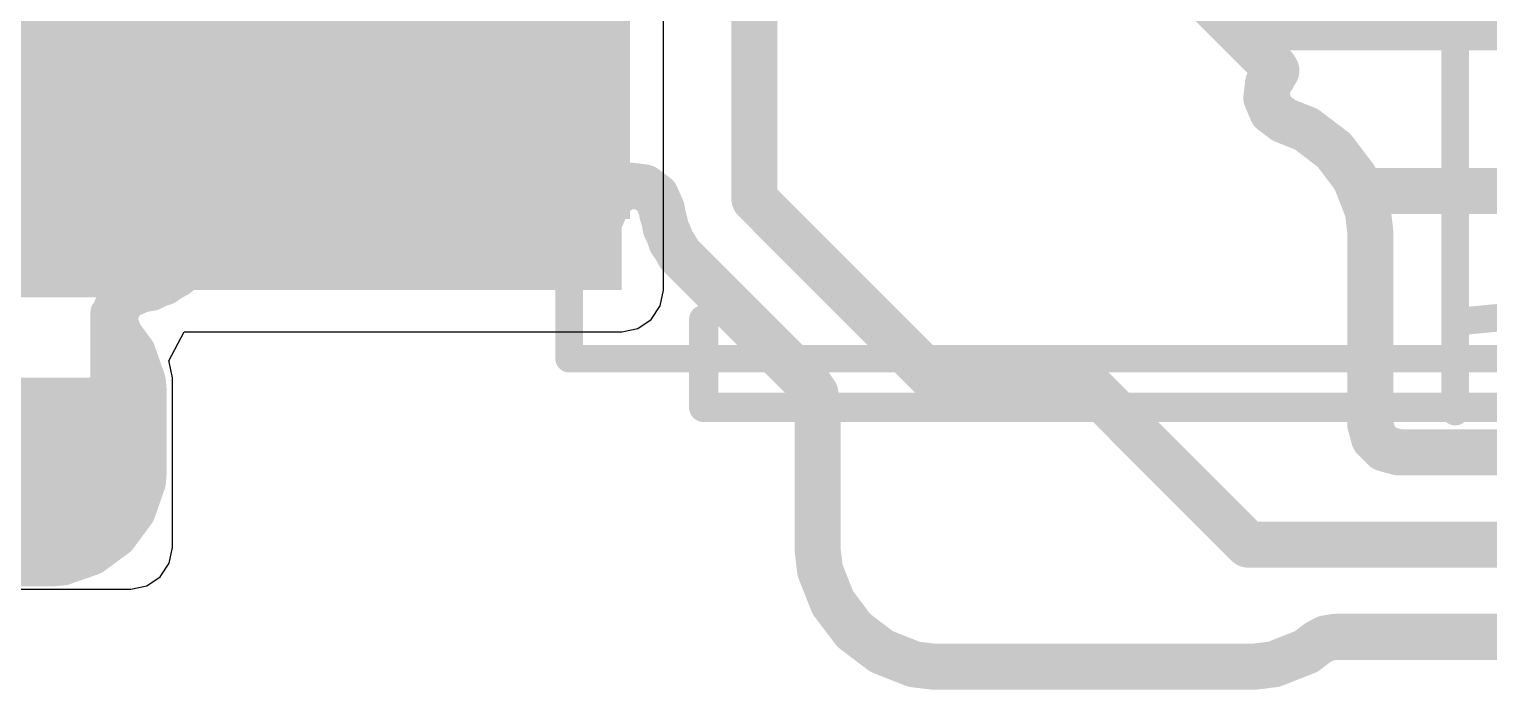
# Model space of a CAD drawing. Header units: inches. Extents: x 0 to 12.4, y -0.6 to 2.2.
# Drawn here: x 0.9006 to 1.1503, y 1.5506 to 1.6636 of the extents above; entities that cross this region are included whole.
import ezdxf

# ---------------------------------------------------------------- set-up
doc = ezdxf.new("R2010")
doc.units = ezdxf.units.IN
doc.header["$MEASUREMENT"] = 0
for name, color, linetype in [('Dimension', 6, 'Continuous'), ('Mechanical 4', 56, 'Continuous'), ('Top Layer', 1, 'Continuous'), ('Top Overlay', 2, 'Continuous'), ('Top Paste', 8, 'Continuous'), ('Top Solder', 216, 'Continuous')]:
    doc.layers.add(name, color=color, linetype=linetype)

# ---------------------------------------------------------------- blocks, each defined once
blk = doc.blocks.new('SMD_4_4_5___15')
at = {"layer": 'Top Layer'}
blk.add_hatch(color=1, dxfattribs=at).paths.add_polyline_path([(0.08661415, 0.06377955), (0.14173225, 0.06377955), (0.14173225, 0.03622045), (0.08661415, 0.03622045)])
at = {"layer": 'Top Paste'}
blk.add_hatch(color=8, dxfattribs=at).paths.add_polyline_path([(0.08661415, 0.06377955), (0.14173225, 0.06377955), (0.14173225, 0.03622045), (0.08661415, 0.03622045)])
at = {"layer": 'Top Solder'}
blk.add_hatch(color=216, dxfattribs=at).paths.add_polyline_path([(0.08261415, 0.06777955), (0.14573225, 0.06777955), (0.14573225, 0.03222045), (0.08261415, 0.03222045)])
at = {"layer": 'Top Overlay', "const_width": 0.005}
for points in [[(0.07, 0.1), (-0.07, 0.1)], [(0.07, 0.1), (0.07, 0.085)]]:
    blk.add_lwpolyline(points, dxfattribs=at)
at = {"layer": 'Top Overlay', "const_width": 0.0025}
for points in [[(0.06875, 0.1, 1), (0.07125, 0.1, 1)], [(0.06875, 0.1, 1), (0.07125, 0.1, 1)], [(0.06875, 0.085, 1), (0.07125, 0.085, 1)]]:
    blk.add_lwpolyline(points, format="xyb", close=True, dxfattribs=at)
blk = doc.blocks.new('R___0402_21')
at = {"layer": 'Top Layer'}
for points in [[(-0.0275, -0.0125), (-0.0275, 0.0125), (-0.0095, 0.0125), (-0.0095, -0.0125)], [(0.0095, -0.0125), (0.0095, 0.0125), (0.0275, 0.0125), (0.0275, -0.0125)]]:
    blk.add_hatch(color=1, dxfattribs=at).paths.add_polyline_path(points)
at = {"layer": 'Top Paste'}
for points in [[(-0.0275, -0.0125), (-0.0275, 0.0125), (-0.0095, 0.0125), (-0.0095, -0.0125)], [(0.0095, -0.0125), (0.0095, 0.0125), (0.0275, 0.0125), (0.0275, -0.0125)]]:
    blk.add_hatch(color=8, dxfattribs=at).paths.add_polyline_path(points)
at = {"layer": 'Top Solder'}
for points in [[(-0.0296654, -0.0146654), (-0.0296654, 0.0146654), (-0.0073346, 0.0146654), (-0.0073346, -0.0146654)], [(0.0073346, -0.0146654), (0.0073346, 0.0146654), (0.0296654, 0.0146654), (0.0296654, -0.0146654)]]:
    blk.add_hatch(color=216, dxfattribs=at).paths.add_polyline_path(points)
at = {"layer": 'Top Overlay'}
for points, const_width in [([(-0.031, -0.016), (-0.031, 0.016)], 0.005), ([(0.031, 0.016), (-0.031, 0.016)], 0.005), ([(0.031, -0.016), (0.031, 0.016)], 0.005), ([(0.031, -0.016), (-0.031, -0.016)], 0.005), ([(0.032, -0.017), (-0.032, -0.017)], 0.000127)]:
    blk.add_lwpolyline(points, dxfattribs=dict(at, const_width=const_width))
for points, const_width in [([(-0.03225, 0.016, 1), (-0.02975, 0.016, 1)], 0.0025), ([(-0.03225, 0.016, 1), (-0.02975, 0.016, 1)], 0.0025), ([(0.02975, 0.016, 1), (0.03225, 0.016, 1)], 0.0025), ([(0.02975, 0.016, 1), (0.03225, 0.016, 1)], 0.0025), ([(-0.03225, -0.016, 1), (-0.02975, -0.016, 1)], 0.0025), ([(-0.03225, -0.016, 1), (-0.02975, -0.016, 1)], 0.0025), ([(0.02975, -0.016, 1), (0.03225, -0.016, 1)], 0.0025), ([(0.02975, -0.016, 1), (0.03225, -0.016, 1)], 0.0025), ([(-0.0320317, -0.017, 1), (-0.0319683, -0.017, 1)], 6.35e-05), ([(0.0319683, -0.017, 1), (0.0320317, -0.017, 1)], 6.35e-05)]:
    blk.add_lwpolyline(points, format="xyb", close=True, dxfattribs=dict(at, const_width=const_width))
blk = doc.blocks.new('C___0402_62')
at = {"layer": 'Top Layer'}
for points in [[(-0.0275, -0.0125), (-0.0275, 0.0125), (-0.0095, 0.0125), (-0.0095, -0.0125)], [(0.0095, -0.0125), (0.0095, 0.0125), (0.0275, 0.0125), (0.0275, -0.0125)]]:
    blk.add_hatch(color=1, dxfattribs=at).paths.add_polyline_path(points)
at = {"layer": 'Top Paste'}
for points in [[(-0.0275, -0.0125), (-0.0275, 0.0125), (-0.0095, 0.0125), (-0.0095, -0.0125)], [(0.0095, -0.0125), (0.0095, 0.0125), (0.0275, 0.0125), (0.0275, -0.0125)]]:
    blk.add_hatch(color=8, dxfattribs=at).paths.add_polyline_path(points)
at = {"layer": 'Top Solder'}
for points in [[(-0.0298622, -0.0148622), (-0.0298622, 0.0148622), (-0.0071378, 0.0148622), (-0.0071378, -0.0148622)], [(0.0071378, -0.0148622), (0.0071378, 0.0148622), (0.0298622, 0.0148622), (0.0298622, -0.0148622)]]:
    blk.add_hatch(color=216, dxfattribs=at).paths.add_polyline_path(points)
at = {"layer": 'Top Overlay', "const_width": 0.005}
for points in [[(-0.011, 0.016), (-0.031, 0.016)], [(-0.031, -0.016), (-0.031, 0.016)], [(0.031, 0.016), (0.011, 0.016)], [(0.031, -0.016), (0.031, 0.016)], [(-0.011, -0.016), (-0.031, -0.016)], [(0.031, -0.016), (0.011, -0.016)]]:
    blk.add_lwpolyline(points, dxfattribs=at)
at = {"layer": 'Top Overlay', "const_width": 0.0025}
for points in [[(-0.03225, 0.016, 1), (-0.02975, 0.016, 1)], [(-0.03225, 0.016, 1), (-0.02975, 0.016, 1)], [(-0.01225, 0.016, 1), (-0.00975, 0.016, 1)], [(0.00975, 0.016, 1), (0.01225, 0.016, 1)], [(0.02975, 0.016, 1), (0.03225, 0.016, 1)], [(0.02975, 0.016, 1), (0.03225, 0.016, 1)], [(-0.03225, -0.016, 1), (-0.02975, -0.016, 1)], [(-0.03225, -0.016, 1), (-0.02975, -0.016, 1)], [(-0.01225, -0.016, 1), (-0.00975, -0.016, 1)], [(0.00975, -0.016, 1), (0.01225, -0.016, 1)], [(0.02975, -0.016, 1), (0.03225, -0.016, 1)], [(0.02975, -0.016, 1), (0.03225, -0.016, 1)]]:
    blk.add_lwpolyline(points, format="xyb", close=True, dxfattribs=at)

msp = doc.modelspace()

# ---------------------------------------------------------------- hatches: boundary and pattern name
at = {"layer": 'Dimension'}
msp.add_hatch(color=6, dxfattribs=at).paths.add_polyline_path([(0.94103755, 1.66916995), (0.98828165, 1.66916995), (0.98828165, 1.63767385), (0.94103755, 1.63767385)])
msp.add_hatch(color=6, dxfattribs=at).paths.add_polyline_path([(0.94103755, 1.66916995), (0.98828165, 1.66916995), (0.98828165, 1.63767385), (0.94103755, 1.63767385)])
at = {"layer": 'Top Layer'}
for points in [[(0.878, 1.619), (1.002, 1.619), (1.002, 1.679), (0.878, 1.679)], [(0.702, 1.575), (0.918, 1.575), (0.918, 1.604), (0.702, 1.604)]]:
    msp.add_hatch(color=1, dxfattribs=at).paths.add_polyline_path(points)

# ---------------------------------------------------------------- linework, layer by layer
at = {"layer": 'Dimension', "const_width": 0.007874}
for points in [[(1.024699, 1.6345242), (1.024699, 1.7427919)], [(1.0723024, 1.698395), (1.1067904, 1.6639071)], [(1.1067904, 1.6639071), (1.157573, 1.6639071)], [(1.1067904, 1.6639071), (1.157573, 1.6639071)], [(1.1067904, 1.6639071), (1.1137278, 1.6569697)], [(1.1137278, 1.6569697), (1.11399, 1.656493)], [(1.1122668, 1.6518393), (1.1125713, 1.6543602)], [(1.1125713, 1.6543602), (1.1133674, 1.6554153)], [(1.1132637, 1.6554904), (1.11399, 1.656493)], [(1.1132637, 1.6554904), (1.1133674, 1.6554153)], [(0.9164313, 1.6345242), (0.9353289, 1.6534218)], [(0.9353289, 1.6534218), (0.9646596, 1.6534218)], [(1.1122668, 1.6518393), (1.1132694, 1.6495065)], [(1.1132694, 1.6495065), (1.115308, 1.6479928)], [(1.115308, 1.6479928), (1.1187677, 1.6466285)], [(1.1187677, 1.6466285), (1.1190785, 1.6465059)], [(1.1190785, 1.6465059), (1.1202631, 1.6456076)], [(1.1202631, 1.6456076), (1.1231169, 1.6434435)], [(1.1231169, 1.6434435), (1.1238275, 1.6429046)], [(1.1238275, 1.6429046), (1.1274287, 1.6381557)], [(1.0011311, 1.6359253), (1.0034306, 1.6368555)], [(1.0034306, 1.6368555), (1.0058905, 1.6365355)], [(1.0058905, 1.6365355), (1.0078755, 1.635048)], [(1.1274287, 1.6381557), (1.12831, 1.6359211)], [(0.8961557, 1.6345242), (0.9164313, 1.6345242)], [(0.9995856, 1.6339852), (1.0011311, 1.6359253)], [(1.0078755, 1.635048), (1.0088733, 1.6327769)], [(1.024699, 1.6345242), (1.0573761, 1.601847)], [(1.12831, 1.6359211), (1.1296152, 1.6326113)], [(1.12831, 1.6359211), (1.157573, 1.6359211)], [(1.12831, 1.6359211), (1.157573, 1.6359211)], [(0.998211, 1.630872), (0.9995856, 1.6339852)], [(1.0088733, 1.6327769), (1.0089313, 1.6324107)], [(1.0089313, 1.6320268), (1.0089313, 1.6324107)], [(1.0089313, 1.6320268), (1.0090499, 1.6316617)], [(1.0090499, 1.6316615), (1.0090499, 1.6316617)], [(1.0090499, 1.6316615), (1.0092008, 1.6311972)], [(1.1296152, 1.6326113), (1.1300336, 1.6291269)], [(0.9950834, 1.6277444), (0.998211, 1.630872)], [(1.0092008, 1.6311972), (1.0093796, 1.6304526)], [(1.0093796, 1.6304526), (1.0095161, 1.6295909)], [(1.0095161, 1.6295909), (1.0096904, 1.6292487)], [(1.0096904, 1.6292487), (1.0096905, 1.6292486)], [(1.0096905, 1.6292486), (1.009912, 1.6288138)], [(1.1300336, 1.6289813), (1.1300336, 1.6291269)], [(0.9302859, 1.6260799), (0.9319042, 1.6271522)], [(0.9319042, 1.6271522), (0.9338129, 1.627509)], [(0.9338129, 1.627509), (0.9357096, 1.6270936)], [(0.9357096, 1.6270936), (0.9379459, 1.6261062)], [(0.9910372, 1.6259578), (0.9950834, 1.6277444)], [(1.009912, 1.6288138), (1.0102052, 1.6281061)], [(1.0102052, 1.6281061), (1.0104747, 1.6272765)], [(1.0104747, 1.6272765), (1.0107004, 1.6269659)], [(1.0107004, 1.6269659), (1.0107005, 1.6269656)], [(1.0107005, 1.6269656), (1.0109874, 1.6265708)], [(1.0109874, 1.6265708), (1.0113875, 1.625918)], [(1.1300336, 1.5961187), (1.1300336, 1.6289813)], [(0.9267033, 1.6224972), (0.9302859, 1.6260799)], [(0.9379459, 1.6261062), (0.9379461, 1.6261062)], [(0.9379461, 1.6261062), (0.938282, 1.6259578)], [(0.938282, 1.6259578), (0.9392712, 1.6258431)], [(0.9392712, 1.6258431), (0.9900479, 1.6258431)], [(0.9900479, 1.6258431), (0.9910372, 1.6259578)], [(1.0113875, 1.625918), (1.0114257, 1.6258431)], [(1.0114257, 1.6258431), (1.0117836, 1.6251406)], [(1.0117836, 1.6251406), (1.0126719, 1.6242523)], [(1.0126719, 1.6242523), (1.012672, 1.6242522)], [(1.012672, 1.6242522), (1.0237142, 1.61321)], [(0.9250376, 1.6212129), (0.9258148, 1.6216088)], [(0.9258148, 1.6216088), (0.926703, 1.6224971)], [(0.926703, 1.6224971), (0.9267031, 1.6224972)], [(0.9267031, 1.6224972), (0.9267033, 1.6224972)], [(0.9197579, 1.6190259), (0.920503, 1.6192048)], [(0.920503, 1.6192048), (0.9213645, 1.6193413)], [(0.9213645, 1.6193413), (0.9221417, 1.6197373)], [(0.9221417, 1.6197373), (0.9228491, 1.6200304)], [(0.9228491, 1.6200304), (0.9236789, 1.6202999)], [(0.9236789, 1.6202999), (0.9243846, 1.6208127)], [(0.9243846, 1.6208127), (0.9250376, 1.6212129)], [(0.915584, 1.6159119), (0.917072, 1.6178888)], [(0.917072, 1.6178888), (0.9189437, 1.6187094)], [(0.9189285, 1.6187564), (0.9197579, 1.6190259)], [(0.9189285, 1.6187564), (0.9189437, 1.6187094)], [(0.9152564, 1.6134595), (0.915584, 1.6159119)], [(0.9152564, 1.6134595), (0.9161731, 1.6111614)], [(1.0237142, 1.61321), (1.0340762, 1.6028481)], [(0.9161731, 1.6111614), (0.9183754, 1.6081775)], [(0.9183754, 1.6081775), (0.9200825, 1.6032989)], [(0.9200825, 1.6032989), (0.9201911, 1.6021406)], [(0.9201911, 1.5873802), (0.9201911, 1.6021406)], [(1.0340762, 1.6028481), (1.0351344, 1.6012643)], [(1.0573761, 1.601847), (1.0827698, 1.601847)], [(1.0827698, 1.601847), (1.1091478, 1.5754691)], [(1.0351344, 1.6012643), (1.0355061, 1.5993961)], [(1.0355061, 1.5745671), (1.0355061, 1.5993961)], [(1.1300336, 1.5961187), (1.1306877, 1.5936777)], [(1.1306877, 1.5936777), (1.1324746, 1.5918908)], [(1.1324746, 1.5918908), (1.1349155, 1.5912368)], [(1.1349155, 1.5912368), (1.4106704, 1.5912368)], [(0.9200825, 1.5862219), (0.9201911, 1.5873802)], [(0.9183754, 1.5813433), (0.9200825, 1.5862219)], [(0.9153062, 1.5771847), (0.9183754, 1.5813433)], [(0.9111476, 1.5741155), (0.9153062, 1.5771847)], [(0.906269, 1.5724084), (0.9111476, 1.5741155)], [(1.0355061, 1.5745671), (1.0355234, 1.5744227)], [(1.0355234, 1.5744223), (1.0355234, 1.5744227)], [(1.0355234, 1.5744223), (1.0358871, 1.5713936)], [(1.1091478, 1.5754691), (1.4085572, 1.5754691)], [(0.8864133, 1.5722998), (0.9051106, 1.5722998)], [(0.9051106, 1.5722998), (0.906269, 1.5724084)], [(1.0358871, 1.5713936), (1.0358872, 1.5713934)], [(1.0358872, 1.5713934), (1.0359245, 1.5710828)], [(1.0359245, 1.5710828), (1.0360393, 1.5707916)], [(1.0360393, 1.5707915), (1.0360393, 1.5707916)], [(1.0360393, 1.5707915), (1.0372998, 1.5675951)], [(1.0372998, 1.5675951), (1.0381109, 1.5655383)], [(1.0381109, 1.5655383), (1.0386517, 1.5648252)], [(1.0386517, 1.5648252), (1.0406407, 1.5622024)], [(1.0406407, 1.5622024), (1.0417122, 1.5607894)], [(1.0417122, 1.5607894), (1.0464611, 1.5571881)], [(1.1210846, 1.5587093), (1.1224784, 1.5594467)], [(1.1224784, 1.5594467), (1.1240344, 1.5597013)], [(1.1240344, 1.5597013), (1.4000039, 1.5597013)], [(1.0464611, 1.5571881), (1.0520056, 1.5550017)], [(1.1135341, 1.5550017), (1.1190785, 1.5571881)], [(1.1190785, 1.5571881), (1.1200137, 1.5578973)], [(1.1200137, 1.5578973), (1.1210846, 1.5587093)], [(1.0520056, 1.5550017), (1.0554899, 1.5545832)], [(1.0554899, 1.5545832), (1.1099041, 1.5545832)], [(1.1099041, 1.5545832), (1.1100498, 1.5545832)], [(1.1100498, 1.5545832), (1.1135341, 1.5550017)]]:
    msp.add_lwpolyline(points, dxfattribs=at)
at = {"layer": 'Dimension', "const_width": 0.003937}
for points in [[(1.1048219, 1.6639071, 1), (1.1087589, 1.6639071, 1)], [(1.1048219, 1.6639071, 1), (1.1087589, 1.6639071, 1)], [(1.1048219, 1.6639071, 1), (1.1087589, 1.6639071, 1)], [(1.1048219, 1.6639071, 1), (1.1087589, 1.6639071, 1)], [(1.1117593, 1.6569697, 1), (1.1156963, 1.6569697, 1)], [(1.1117593, 1.6569697, 1), (1.1156963, 1.6569697, 1)], [(1.1106028, 1.6543602, 1), (1.1145398, 1.6543602, 1)], [(1.1106028, 1.6543602, 1), (1.1145398, 1.6543602, 1)], [(1.1112952, 1.6554904, 1), (1.1152322, 1.6554904, 1)], [(1.1112952, 1.6554904, 1), (1.1152322, 1.6554904, 1)], [(1.1113989, 1.6554153, 1), (1.1153359, 1.6554153, 1)], [(1.1113989, 1.6554153, 1), (1.1153359, 1.6554153, 1)], [(1.1120215, 1.656493, 1), (1.1159585, 1.656493, 1)], [(1.1120215, 1.656493, 1), (1.1159585, 1.656493, 1)], [(0.9333604, 1.6534218, 1), (0.9372974, 1.6534218, 1)], [(0.9333604, 1.6534218, 1), (0.9372974, 1.6534218, 1)], [(0.9626911, 1.6534218, 1), (0.9666281, 1.6534218, 1)], [(1.1102983, 1.6518393, 1), (1.1142353, 1.6518393, 1)], [(1.1102983, 1.6518393, 1), (1.1142353, 1.6518393, 1)], [(1.1113009, 1.6495065, 1), (1.1152379, 1.6495065, 1)], [(1.1113009, 1.6495065, 1), (1.1152379, 1.6495065, 1)], [(1.1133395, 1.6479928, 1), (1.1172765, 1.6479928, 1)], [(1.1133395, 1.6479928, 1), (1.1172765, 1.6479928, 1)], [(1.1167992, 1.6466285, 1), (1.1207362, 1.6466285, 1)], [(1.1167992, 1.6466285, 1), (1.1207362, 1.6466285, 1)], [(1.11711, 1.6465059, 1), (1.121047, 1.6465059, 1)], [(1.11711, 1.6465059, 1), (1.121047, 1.6465059, 1)], [(1.1182946, 1.6456076, 1), (1.1222316, 1.6456076, 1)], [(1.1182946, 1.6456076, 1), (1.1222316, 1.6456076, 1)], [(1.1211484, 1.6434435, 1), (1.1250854, 1.6434435, 1)], [(1.1211484, 1.6434435, 1), (1.1250854, 1.6434435, 1)], [(1.121859, 1.6429046, 1), (1.125796, 1.6429046, 1)], [(1.121859, 1.6429046, 1), (1.125796, 1.6429046, 1)], [(1.0014621, 1.6368555, 1), (1.0053991, 1.6368555, 1)], [(1.0014621, 1.6368555, 1), (1.0053991, 1.6368555, 1)], [(1.003922, 1.6365355, 1), (1.007859, 1.6365355, 1)], [(1.003922, 1.6365355, 1), (1.007859, 1.6365355, 1)], [(1.1254602, 1.6381557, 1), (1.1293972, 1.6381557, 1)], [(1.1254602, 1.6381557, 1), (1.1293972, 1.6381557, 1)], [(0.9144628, 1.6345242, 1), (0.9183998, 1.6345242, 1)], [(0.9144628, 1.6345242, 1), (0.9183998, 1.6345242, 1)], [(0.9991626, 1.6359253, 1), (1.0030996, 1.6359253, 1)], [(0.9991626, 1.6359253, 1), (1.0030996, 1.6359253, 1)], [(1.005907, 1.635048, 1), (1.009844, 1.635048, 1)], [(1.005907, 1.635048, 1), (1.009844, 1.635048, 1)], [(1.0227305, 1.6345242, 1), (1.0266675, 1.6345242, 1)], [(1.0227305, 1.6345242, 1), (1.0266675, 1.6345242, 1)], [(1.1263415, 1.6359211, 1), (1.1302785, 1.6359211, 1)], [(1.1263415, 1.6359211, 1), (1.1302785, 1.6359211, 1)], [(1.1263415, 1.6359211, 1), (1.1302785, 1.6359211, 1)], [(1.1263415, 1.6359211, 1), (1.1302785, 1.6359211, 1)], [(0.9976171, 1.6339852, 1), (1.0015541, 1.6339852, 1)], [(0.9976171, 1.6339852, 1), (1.0015541, 1.6339852, 1)], [(1.0069048, 1.6327769, 1), (1.0108418, 1.6327769, 1)], [(1.0069048, 1.6327769, 1), (1.0108418, 1.6327769, 1)], [(1.0069628, 1.6324107, 1), (1.0108998, 1.6324107, 1)], [(1.0069628, 1.6324107, 1), (1.0108998, 1.6324107, 1)], [(1.0069628, 1.6320268, 1), (1.0108998, 1.6320268, 1)], [(1.0069628, 1.6320268, 1), (1.0108998, 1.6320268, 1)], [(1.0070814, 1.6316617, 1), (1.0110184, 1.6316617, 1)], [(1.0070814, 1.6316617, 1), (1.0110184, 1.6316617, 1)], [(1.0070814, 1.6316615, 1), (1.0110184, 1.6316615, 1)], [(1.0070814, 1.6316615, 1), (1.0110184, 1.6316615, 1)], [(1.1276467, 1.6326113, 1), (1.1315837, 1.6326113, 1)], [(1.1276467, 1.6326113, 1), (1.1315837, 1.6326113, 1)], [(0.9962425, 1.630872, 1), (1.0001795, 1.630872, 1)], [(0.9962425, 1.630872, 1), (1.0001795, 1.630872, 1)], [(1.0072323, 1.6311972, 1), (1.0111693, 1.6311972, 1)], [(1.0072323, 1.6311972, 1), (1.0111693, 1.6311972, 1)], [(1.0074111, 1.6304526, 1), (1.0113481, 1.6304526, 1)], [(1.0074111, 1.6304526, 1), (1.0113481, 1.6304526, 1)], [(1.0075476, 1.6295909, 1), (1.0114846, 1.6295909, 1)], [(1.0075476, 1.6295909, 1), (1.0114846, 1.6295909, 1)], [(1.0077219, 1.6292487, 1), (1.0116589, 1.6292487, 1)], [(1.0077219, 1.6292487, 1), (1.0116589, 1.6292487, 1)], [(1.007722, 1.6292486, 1), (1.011659, 1.6292486, 1)], [(1.007722, 1.6292486, 1), (1.011659, 1.6292486, 1)], [(1.1280651, 1.6291269, 1), (1.1320021, 1.6291269, 1)], [(1.1280651, 1.6291269, 1), (1.1320021, 1.6291269, 1)], [(0.9299357, 1.6271522, 1), (0.9338727, 1.6271522, 1)], [(0.9299357, 1.6271522, 1), (0.9338727, 1.6271522, 1)], [(0.9318444, 1.627509, 1), (0.9357814, 1.627509, 1)], [(0.9318444, 1.627509, 1), (0.9357814, 1.627509, 1)], [(0.9337411, 1.6270936, 1), (0.9376781, 1.6270936, 1)], [(0.9337411, 1.6270936, 1), (0.9376781, 1.6270936, 1)], [(0.9931149, 1.6277444, 1), (0.9970519, 1.6277444, 1)], [(0.9931149, 1.6277444, 1), (0.9970519, 1.6277444, 1)], [(1.0079435, 1.6288138, 1), (1.0118805, 1.6288138, 1)], [(1.0079435, 1.6288138, 1), (1.0118805, 1.6288138, 1)], [(1.0082367, 1.6281061, 1), (1.0121737, 1.6281061, 1)], [(1.0082367, 1.6281061, 1), (1.0121737, 1.6281061, 1)], [(1.0085062, 1.6272765, 1), (1.0124432, 1.6272765, 1)], [(1.0085062, 1.6272765, 1), (1.0124432, 1.6272765, 1)], [(1.0087319, 1.6269659, 1), (1.0126689, 1.6269659, 1)], [(1.0087319, 1.6269659, 1), (1.0126689, 1.6269659, 1)], [(1.008732, 1.6269656, 1), (1.012669, 1.6269656, 1)], [(1.008732, 1.6269656, 1), (1.012669, 1.6269656, 1)], [(1.0090189, 1.6265708, 1), (1.0129559, 1.6265708, 1)], [(1.0090189, 1.6265708, 1), (1.0129559, 1.6265708, 1)], [(1.1280651, 1.6289813, 1), (1.1320021, 1.6289813, 1)], [(1.1280651, 1.6289813, 1), (1.1320021, 1.6289813, 1)], [(0.9283174, 1.6260799, 1), (0.9322544, 1.6260799, 1)], [(0.9283174, 1.6260799, 1), (0.9322544, 1.6260799, 1)], [(0.9359774, 1.6261062, 1), (0.9399144, 1.6261062, 1)], [(0.9359774, 1.6261062, 1), (0.9399144, 1.6261062, 1)], [(0.9359776, 1.6261062, 1), (0.9399146, 1.6261062, 1)], [(0.9359776, 1.6261062, 1), (0.9399146, 1.6261062, 1)], [(0.9363135, 1.6259578, 1), (0.9402505, 1.6259578, 1)], [(0.9363135, 1.6259578, 1), (0.9402505, 1.6259578, 1)], [(0.9373027, 1.6258431, 1), (0.9412397, 1.6258431, 1)], [(0.9373027, 1.6258431, 1), (0.9412397, 1.6258431, 1)], [(0.9880794, 1.6258431, 1), (0.9920164, 1.6258431, 1)], [(0.9880794, 1.6258431, 1), (0.9920164, 1.6258431, 1)], [(0.9890687, 1.6259578, 1), (0.9930057, 1.6259578, 1)], [(0.9890687, 1.6259578, 1), (0.9930057, 1.6259578, 1)], [(1.009419, 1.625918, 1), (1.013356, 1.625918, 1)], [(1.009419, 1.625918, 1), (1.013356, 1.625918, 1)], [(1.0094572, 1.6258431, 1), (1.0133942, 1.6258431, 1)], [(1.0094572, 1.6258431, 1), (1.0133942, 1.6258431, 1)], [(1.0098151, 1.6251406, 1), (1.0137521, 1.6251406, 1)], [(1.0098151, 1.6251406, 1), (1.0137521, 1.6251406, 1)], [(1.0107034, 1.6242523, 1), (1.0146404, 1.6242523, 1)], [(1.0107034, 1.6242523, 1), (1.0146404, 1.6242523, 1)], [(1.0107035, 1.6242522, 1), (1.0146405, 1.6242522, 1)], [(1.0107035, 1.6242522, 1), (1.0146405, 1.6242522, 1)], [(0.9238463, 1.6216088, 1), (0.9277833, 1.6216088, 1)], [(0.9238463, 1.6216088, 1), (0.9277833, 1.6216088, 1)], [(0.9247345, 1.6224971, 1), (0.9286715, 1.6224971, 1)], [(0.9247345, 1.6224971, 1), (0.9286715, 1.6224971, 1)], [(0.9247346, 1.6224972, 1), (0.9286716, 1.6224972, 1)], [(0.9247346, 1.6224972, 1), (0.9286716, 1.6224972, 1)], [(0.9247348, 1.6224972, 1), (0.9286718, 1.6224972, 1)], [(0.9247348, 1.6224972, 1), (0.9286718, 1.6224972, 1)], [(0.9185345, 1.6192048, 1), (0.9224715, 1.6192048, 1)], [(0.9185345, 1.6192048, 1), (0.9224715, 1.6192048, 1)], [(0.919396, 1.6193413, 1), (0.923333, 1.6193413, 1)], [(0.919396, 1.6193413, 1), (0.923333, 1.6193413, 1)], [(0.9201732, 1.6197373, 1), (0.9241102, 1.6197373, 1)], [(0.9201732, 1.6197373, 1), (0.9241102, 1.6197373, 1)], [(0.9208806, 1.6200304, 1), (0.9248176, 1.6200304, 1)], [(0.9208806, 1.6200304, 1), (0.9248176, 1.6200304, 1)], [(0.9217104, 1.6202999, 1), (0.9256474, 1.6202999, 1)], [(0.9217104, 1.6202999, 1), (0.9256474, 1.6202999, 1)], [(0.9224161, 1.6208127, 1), (0.9263531, 1.6208127, 1)], [(0.9224161, 1.6208127, 1), (0.9263531, 1.6208127, 1)], [(0.9230691, 1.6212129, 1), (0.9270061, 1.6212129, 1)], [(0.9230691, 1.6212129, 1), (0.9270061, 1.6212129, 1)], [(0.9151035, 1.6178888, 1), (0.9190405, 1.6178888, 1)], [(0.9151035, 1.6178888, 1), (0.9190405, 1.6178888, 1)], [(0.91696, 1.6187564, 1), (0.920897, 1.6187564, 1)], [(0.91696, 1.6187564, 1), (0.920897, 1.6187564, 1)], [(0.9169752, 1.6187094, 1), (0.9209122, 1.6187094, 1)], [(0.9169752, 1.6187094, 1), (0.9209122, 1.6187094, 1)], [(0.9177894, 1.6190259, 1), (0.9217264, 1.6190259, 1)], [(0.9177894, 1.6190259, 1), (0.9217264, 1.6190259, 1)], [(0.9136155, 1.6159119, 1), (0.9175525, 1.6159119, 1)], [(0.9136155, 1.6159119, 1), (0.9175525, 1.6159119, 1)], [(0.9132879, 1.6134595, 1), (0.9172249, 1.6134595, 1)], [(0.9132879, 1.6134595, 1), (0.9172249, 1.6134595, 1)], [(1.0217457, 1.61321, 1), (1.0256827, 1.61321, 1)], [(1.0217457, 1.61321, 1), (1.0256827, 1.61321, 1)], [(0.9142046, 1.6111614, 1), (0.9181416, 1.6111614, 1)], [(0.9142046, 1.6111614, 1), (0.9181416, 1.6111614, 1)], [(0.9164069, 1.6081775, 1), (0.9203439, 1.6081775, 1)], [(0.9164069, 1.6081775, 1), (0.9203439, 1.6081775, 1)], [(0.918114, 1.6032989, 1), (0.922051, 1.6032989, 1)], [(0.918114, 1.6032989, 1), (0.922051, 1.6032989, 1)], [(0.9182226, 1.6021406, 1), (0.9221596, 1.6021406, 1)], [(0.9182226, 1.6021406, 1), (0.9221596, 1.6021406, 1)], [(1.0321077, 1.6028481, 1), (1.0360447, 1.6028481, 1)], [(1.0321077, 1.6028481, 1), (1.0360447, 1.6028481, 1)], [(1.0554076, 1.601847, 1), (1.0593446, 1.601847, 1)], [(1.0554076, 1.601847, 1), (1.0593446, 1.601847, 1)], [(1.0808013, 1.601847, 1), (1.0847383, 1.601847, 1)], [(1.0808013, 1.601847, 1), (1.0847383, 1.601847, 1)], [(1.0331659, 1.6012643, 1), (1.0371029, 1.6012643, 1)], [(1.0331659, 1.6012643, 1), (1.0371029, 1.6012643, 1)], [(1.0335376, 1.5993961, 1), (1.0374746, 1.5993961, 1)], [(1.0335376, 1.5993961, 1), (1.0374746, 1.5993961, 1)], [(1.1280651, 1.5961187, 1), (1.1320021, 1.5961187, 1)], [(1.1280651, 1.5961187, 1), (1.1320021, 1.5961187, 1)], [(1.1287192, 1.5936777, 1), (1.1326562, 1.5936777, 1)], [(1.1287192, 1.5936777, 1), (1.1326562, 1.5936777, 1)], [(1.1305061, 1.5918908, 1), (1.1344431, 1.5918908, 1)], [(1.1305061, 1.5918908, 1), (1.1344431, 1.5918908, 1)], [(1.132947, 1.5912368, 1), (1.136884, 1.5912368, 1)], [(1.132947, 1.5912368, 1), (1.136884, 1.5912368, 1)], [(0.9182226, 1.5873802, 1), (0.9221596, 1.5873802, 1)], [(0.9182226, 1.5873802, 1), (0.9221596, 1.5873802, 1)], [(0.918114, 1.5862219, 1), (0.922051, 1.5862219, 1)], [(0.918114, 1.5862219, 1), (0.922051, 1.5862219, 1)], [(0.9164069, 1.5813433, 1), (0.9203439, 1.5813433, 1)], [(0.9164069, 1.5813433, 1), (0.9203439, 1.5813433, 1)], [(0.9133377, 1.5771847, 1), (0.9172747, 1.5771847, 1)], [(0.9133377, 1.5771847, 1), (0.9172747, 1.5771847, 1)], [(0.9091791, 1.5741155, 1), (0.9131161, 1.5741155, 1)], [(0.9091791, 1.5741155, 1), (0.9131161, 1.5741155, 1)], [(1.0335376, 1.5745671, 1), (1.0374746, 1.5745671, 1)], [(1.0335376, 1.5745671, 1), (1.0374746, 1.5745671, 1)], [(1.0335549, 1.5744227, 1), (1.0374919, 1.5744227, 1)], [(1.0335549, 1.5744227, 1), (1.0374919, 1.5744227, 1)], [(1.0335549, 1.5744223, 1), (1.0374919, 1.5744223, 1)], [(1.0335549, 1.5744223, 1), (1.0374919, 1.5744223, 1)], [(1.1071793, 1.5754691, 1), (1.1111163, 1.5754691, 1)], [(1.1071793, 1.5754691, 1), (1.1111163, 1.5754691, 1)], [(0.9031421, 1.5722998, 1), (0.9070791, 1.5722998, 1)], [(0.9031421, 1.5722998, 1), (0.9070791, 1.5722998, 1)], [(0.9043005, 1.5724084, 1), (0.9082375, 1.5724084, 1)], [(0.9043005, 1.5724084, 1), (0.9082375, 1.5724084, 1)], [(1.0339186, 1.5713936, 1), (1.0378556, 1.5713936, 1)], [(1.0339186, 1.5713936, 1), (1.0378556, 1.5713936, 1)], [(1.0339187, 1.5713934, 1), (1.0378557, 1.5713934, 1)], [(1.0339187, 1.5713934, 1), (1.0378557, 1.5713934, 1)], [(1.033956, 1.5710828, 1), (1.037893, 1.5710828, 1)], [(1.033956, 1.5710828, 1), (1.037893, 1.5710828, 1)], [(1.0340708, 1.5707916, 1), (1.0380078, 1.5707916, 1)], [(1.0340708, 1.5707916, 1), (1.0380078, 1.5707916, 1)], [(1.0340708, 1.5707915, 1), (1.0380078, 1.5707915, 1)], [(1.0340708, 1.5707915, 1), (1.0380078, 1.5707915, 1)], [(1.0353313, 1.5675951, 1), (1.0392683, 1.5675951, 1)], [(1.0353313, 1.5675951, 1), (1.0392683, 1.5675951, 1)], [(1.0361424, 1.5655383, 1), (1.0400794, 1.5655383, 1)], [(1.0361424, 1.5655383, 1), (1.0400794, 1.5655383, 1)], [(1.0366832, 1.5648252, 1), (1.0406202, 1.5648252, 1)], [(1.0366832, 1.5648252, 1), (1.0406202, 1.5648252, 1)], [(1.0386722, 1.5622024, 1), (1.0426092, 1.5622024, 1)], [(1.0386722, 1.5622024, 1), (1.0426092, 1.5622024, 1)], [(1.0397437, 1.5607894, 1), (1.0436807, 1.5607894, 1)], [(1.0397437, 1.5607894, 1), (1.0436807, 1.5607894, 1)], [(1.1205099, 1.5594467, 1), (1.1244469, 1.5594467, 1)], [(1.1205099, 1.5594467, 1), (1.1244469, 1.5594467, 1)], [(1.1220659, 1.5597013, 1), (1.1260029, 1.5597013, 1)], [(1.1220659, 1.5597013, 1), (1.1260029, 1.5597013, 1)], [(1.0444926, 1.5571881, 1), (1.0484296, 1.5571881, 1)], [(1.0444926, 1.5571881, 1), (1.0484296, 1.5571881, 1)], [(1.11711, 1.5571881, 1), (1.121047, 1.5571881, 1)], [(1.11711, 1.5571881, 1), (1.121047, 1.5571881, 1)], [(1.1180452, 1.5578973, 1), (1.1219822, 1.5578973, 1)], [(1.1180452, 1.5578973, 1), (1.1219822, 1.5578973, 1)], [(1.1191161, 1.5587093, 1), (1.1230531, 1.5587093, 1)], [(1.1191161, 1.5587093, 1), (1.1230531, 1.5587093, 1)], [(1.0500371, 1.5550017, 1), (1.0539741, 1.5550017, 1)], [(1.0500371, 1.5550017, 1), (1.0539741, 1.5550017, 1)], [(1.0535214, 1.5545832, 1), (1.0574584, 1.5545832, 1)], [(1.0535214, 1.5545832, 1), (1.0574584, 1.5545832, 1)], [(1.1079356, 1.5545832, 1), (1.1118726, 1.5545832, 1)], [(1.1079356, 1.5545832, 1), (1.1118726, 1.5545832, 1)], [(1.1080813, 1.5545832, 1), (1.1120183, 1.5545832, 1)], [(1.1080813, 1.5545832, 1), (1.1120183, 1.5545832, 1)], [(1.1115656, 1.5550017, 1), (1.1155026, 1.5550017, 1)], [(1.1115656, 1.5550017, 1), (1.1155026, 1.5550017, 1)]]:
    msp.add_lwpolyline(points, format="xyb", close=True, dxfattribs=at)
at = {"layer": 'Mechanical 4', "const_width": 0.0047244}
for points in [[(1.1445827, 1.5982046), (1.1445827, 1.7985983)], [(0.9930079, 1.6072597), (0.9930079, 1.6210393)], [(0.9134803, 1.6031794), (0.9134803, 1.6152771)], [(0.9930079, 1.6072597), (1.1780472, 1.6072597)]]:
    msp.add_lwpolyline(points, dxfattribs=at)
msp.add_lwpolyline([(1.1445824, 1.7789132, -0.9531215932955485), (1.1446508, 1.6135625)], format="xyb", dxfattribs=at)
at = {"layer": 'Mechanical 4', "const_width": 0.0023622}
for points in [[(0.9918268, 1.6210393, 1), (0.994189, 1.6210393, 1)], [(0.9122992, 1.6152771, 1), (0.9146614, 1.6152771, 1)], [(1.1434697, 1.6135625, 1), (1.1458319, 1.6135625, 1)], [(0.9918268, 1.6072597, 1), (0.994189, 1.6072597, 1)], [(0.9918268, 1.6072597, 1), (0.994189, 1.6072597, 1)], [(0.9122992, 1.6031794, 1), (0.9146614, 1.6031794, 1)], [(1.1434016, 1.5982046, 1), (1.1457638, 1.5982046, 1)]]:
    msp.add_lwpolyline(points, format="xyb", close=True, dxfattribs=at)
at = {"layer": 'Top Layer'}
for p, q in [((1.0091371, 1.619), (1.0091371, 1.679)), ((1.0085938, 1.6162688), (1.0091371, 1.619)), ((1.0070467, 1.6139533), (1.0085938, 1.6162688)), ((1.0047312, 1.6124062), (1.0070467, 1.6139533)), ((0.9245058, 1.6068629), (0.9271466, 1.6118629)), ((0.9271466, 1.6118629), (1.002, 1.6118629)), ((1.002, 1.6118629), (1.0047312, 1.6124062)), ((0.9245938, 1.6067312), (0.9245058, 1.6068629)), ((0.9251371, 1.604), (0.9245938, 1.6067312)), ((0.9251371, 1.575), (0.9251371, 1.604)), ((0.9245938, 1.5722688), (0.9251371, 1.575)), ((0.9230467, 1.5699533), (0.9245938, 1.5722688)), ((0.918, 1.5678629), (0.9207312, 1.5684062)), ((0.9207312, 1.5684062), (0.9230467, 1.5699533)), ((0.7231371, 1.5678629), (0.918, 1.5678629))]:
    msp.add_line(p, q, dxfattribs=at)

# ---------------------------------------------------------------- block references
for name, p, rotation in [('SMD_4_4_5___15', (1.0860079, 1.6989291), 180), ('C___0402_62', (0.9000079, 1.6874291), 270), ('R___0402_21', (0.9000079, 1.6104291), 270)]:
    msp.add_blockref(name, p, dxfattribs=dict(rotation=rotation))

doc.saveas('drawing.dxf')
